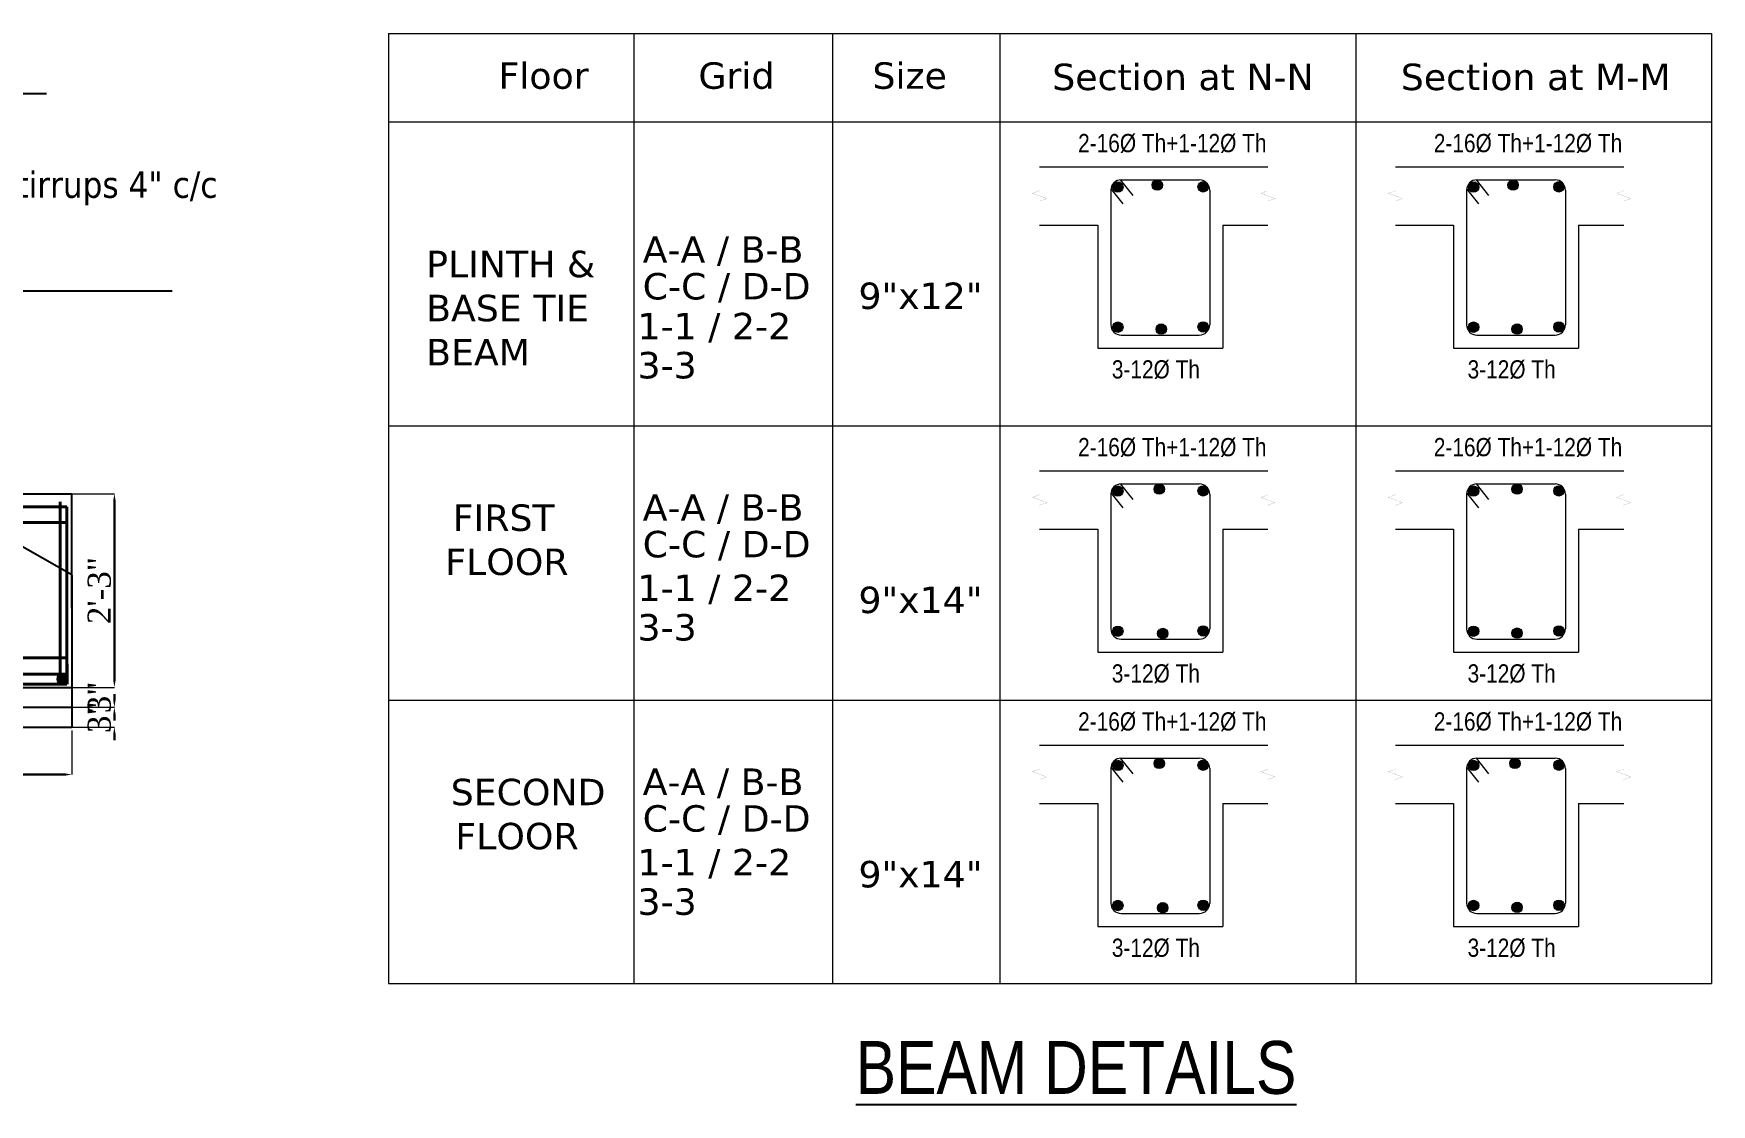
# Model space of a CAD drawing. Header units: inches. Extents: x -9998782 to 66725, y -6520505 to 8308.
# Drawn here: x -4998035 to -4997527, y -3259244 to -3258920 of the extents above; entities that cross this region are included whole.
import ezdxf

# ---------------------------------------------------------------- set-up
doc = ezdxf.new("R2010")
doc.units = ezdxf.units.IN
doc.header["$LTSCALE"] = 2
doc.header["$MEASUREMENT"] = 0
doc.header["$PDMODE"] = 34
doc.linetypes.add('ACAD_ISO04W100', pattern=[30, 24, -3, 0, -3])
doc.layers.get('0').update_dxf_attribs({"linetype": 'CONTINUOUS'})
doc.layers.get('DEFPOINTS').update_dxf_attribs({"color": 141, "linetype": 'CONTINUOUS'})
for name, color, linetype, lineweight in [('BEAM LINE', 4, 'CONTINUOUS', 9), ('cl', 4, 'ACAD_ISO04W100', 15), ('dimension', 160, 'CONTINUOUS', 15), ('DIMENTION', 140, 'CONTINUOUS', 0), ('DIMSTR', 5, 'CONTINUOUS', 13), ('rebAar', 3, 'CONTINUOUS', 20), ('rebar', 140, 'CONTINUOUS', 13), ('REINFORCEMENT', 2, 'CONTINUOUS', 40), ('TEX', 210, 'CONTINUOUS', 25), ('TEXT', 181, 'CONTINUOUS', 25)]:
    doc.layers.add(name, color=color, linetype=linetype, lineweight=lineweight)
doc.layers.add('DIM', color=5, linetype='CONTINUOUS')
doc.layers.add('WAll', color=20, linetype='CONTINUOUS')
doc.styles.add('dim_20', font='ARIALN.TTF')
doc.styles.add('S-111', font='tahoma.ttf', dxfattribs={"height": 8})
doc.styles.get("Standard").update_dxf_attribs({"font": 'ARIALN.TTF'})
doc.styles.add('TEXT-4', font='times.ttf', dxfattribs={"height": 7})
doc.dimstyles.new('DIM-4', dxfattribs={"dimtxt": 4, "dimasz": 2, "dimexe": 0, "dimexo": 1, "dimgap": 1, "dimtad": 1, "dimdec": 0, "dimlfac": 0.5, "dimzin": 3, "dimdsep": 46, "dimlunit": 4, "dimtxsty": 'TEXT-4', "dimcen": 0.09, "dimadec": 0, "dimazin": 0, "dimtfac": 1, "dimtdec": 0, "dimtix": 1, "dimtofl": 0, "dimtmove": 2, "dimatfit": 2, "dimfxl": 1, "dimtolj": 1, "dimtzin": 0, "dimlwe": 5, "dimarcsym": 0})

# ---------------------------------------------------------------- blocks, each defined once
blk = doc.blocks.new('*D253')
at = {"layer": 'DEFPOINTS', "color": 0, "transparency": 16777216}
for p in [(880178.66, -15199.21), (880298.93, -15211.21), (880178.66, -15225.57)]:
    blk.add_point(p, dxfattribs=at)
at = {"layer": 'DIM', "color": 0, "lineweight": 5, "transparency": 16777216}
for p, q in [((880178.66, -15200.21), (880178.66, -15225.57)), ((880298.93, -15212.21), (880298.93, -15225.57))]:
    blk.add_line(p, q, dxfattribs=at)
at = {"layer": 'DIM', "color": 0, "lineweight": -2, "transparency": 16777216}
blk.add_line((880296.93, -15225.57), (880180.66, -15225.57), dxfattribs=at)
at = {"layer": 'DIM', "color": 0, "transparency": 16777216}
for points in [[(880180.66, -15225.23), (880180.66, -15225.9), (880178.66, -15225.57)], [(880296.93, -15225.23), (880296.93, -15225.9), (880298.93, -15225.57)]]:
    blk.add_solid(points, dxfattribs=at)
at = {"layer": 'DIM', "color": 0, "transparency": 16777216, "insert": (880238.79, -15220.98), "char_height": 7, "attachment_point": 5, "style": 'TEXT-4'}
blk.add_mtext('\\A1;l', dxfattribs=at)
blk = doc.blocks.new('*D257')
at = {"layer": 'DEFPOINTS', "color": 0, "transparency": 16777216}
for p in [(880297.95, -15140.6), (880311.85, -15140.6), (880297.95, -15199.21)]:
    blk.add_point(p, dxfattribs=at)
at = {"layer": 'DIM', "color": 0, "lineweight": 5, "transparency": 16777216}
for p, q in [((880298.95, -15140.6), (880311.85, -15140.6)), ((880298.95, -15199.21), (880311.85, -15199.21))]:
    blk.add_line(p, q, dxfattribs=at)
at = {"layer": 'DIM', "color": 0, "lineweight": -2, "transparency": 16777216}
blk.add_line((880311.85, -15197.21), (880311.85, -15142.6), dxfattribs=at)
at = {"layer": 'DIM', "color": 0, "transparency": 16777216}
for points in [[(880311.51, -15142.6), (880312.18, -15142.6), (880311.85, -15140.6)], [(880311.51, -15197.21), (880312.18, -15197.21), (880311.85, -15199.21)]]:
    blk.add_solid(points, dxfattribs=at)
at = {"layer": 'DIM', "color": 0, "transparency": 16777216, "insert": (880307.29, -15169.9), "char_height": 7, "attachment_point": 5, "rotation": 90, "style": 'TEXT-4'}
blk.add_mtext('\\A1;2\'-3"', dxfattribs=at)
blk = doc.blocks.new('*D258')
at = {"layer": 'DEFPOINTS', "color": 0, "transparency": 16777216}
for p in [(880297.95, -15199.21), (880311.85, -15199.21), (880297.95, -15205.21)]:
    blk.add_point(p, dxfattribs=at)
at = {"layer": 'DIM', "color": 0, "lineweight": -2, "transparency": 16777216}
for p, q in [((880311.85, -15197.21), (880311.85, -15195.21)), ((880311.85, -15207.21), (880311.85, -15209.21))]:
    blk.add_line(p, q, dxfattribs=at)
at = {"layer": 'DIM', "color": 0, "lineweight": 5, "transparency": 16777216}
for p, q in [((880298.95, -15199.21), (880311.85, -15199.21)), ((880298.95, -15205.21), (880311.85, -15205.21))]:
    blk.add_line(p, q, dxfattribs=at)
at = {"layer": 'DIM', "color": 0, "transparency": 16777216}
for points in [[(880311.51, -15197.21), (880312.18, -15197.21), (880311.85, -15199.21)], [(880311.51, -15207.21), (880312.18, -15207.21), (880311.85, -15205.21)]]:
    blk.add_solid(points, dxfattribs=at)
at = {"layer": 'DIM', "color": 0, "transparency": 16777216, "insert": (880307.29, -15202.21), "char_height": 7, "attachment_point": 5, "rotation": 90, "style": 'TEXT-4'}
blk.add_mtext('\\A1;3"', dxfattribs=at)
blk = doc.blocks.new('*D259')
at = {"layer": 'DEFPOINTS', "color": 0, "transparency": 16777216}
for p in [(880297.95, -15205.21), (880311.85, -15205.21), (880297.95, -15211.21)]:
    blk.add_point(p, dxfattribs=at)
at = {"layer": 'DIM', "color": 0, "lineweight": -2, "transparency": 16777216}
for p, q in [((880311.85, -15203.21), (880311.85, -15201.21)), ((880311.85, -15213.21), (880311.85, -15215.21))]:
    blk.add_line(p, q, dxfattribs=at)
at = {"layer": 'DIM', "color": 0, "lineweight": 5, "transparency": 16777216}
for p, q in [((880298.95, -15205.21), (880311.85, -15205.21)), ((880298.95, -15211.21), (880311.85, -15211.21))]:
    blk.add_line(p, q, dxfattribs=at)
at = {"layer": 'DIM', "color": 0, "transparency": 16777216}
for points in [[(880311.51, -15203.21), (880312.18, -15203.21), (880311.85, -15205.21)], [(880311.51, -15213.21), (880312.18, -15213.21), (880311.85, -15211.21)]]:
    blk.add_solid(points, dxfattribs=at)
at = {"layer": 'DIM', "color": 0, "transparency": 16777216, "insert": (880307.29, -15208.21), "char_height": 7, "attachment_point": 5, "rotation": 90, "style": 'TEXT-4'}
blk.add_mtext('\\A1;3"', dxfattribs=at)
blk = doc.blocks.new('REIURETT')
at = {"layer": 'DIMENTION'}
blk.add_hatch(color=256, dxfattribs=at).paths.add_polyline_path([(880297.68, -15196.69, 0.339525), (880296.54, -15195.21), (880295.74, -15195.21, 0.339525), (880294.6, -15196.69, 0.359682), (880295.85, -15198.21), (880296.43, -15198.21, 0.359682)])
at = {"layer": 'REINFORCEMENT', "color": 7}
for p, q in [((880297.43, -15144.6), (880146.16, -15144.6)), ((880295.43, -15143.02), (880295.43, -15195.21)), ((880297.43, -15144.6), (880297.43, -15195.21)), ((880297.43, -15149.27), (880153.02, -15149.27)), ((880297.43, -15190.3), (880057.02, -15190.3)), ((880297.5, -15192.21), (880297.5, -15198.21)), ((880297.43, -15195.21), (880146.16, -15195.21)), ((880178.66, -15198.21), (880297.43, -15198.21))]:
    blk.add_line(p, q, dxfattribs=at)
at = {"layer": 'TEXT'}
for p, q in [((880273.25, -15019.47), (880291.25, -15019.47)), ((880247.93, -15079.21), (880329.3, -15079.21)), ((880146.16, -15140.6), (880298.93, -15140.6)), ((880255.93, -15140.6), (880298.93, -15165.05)), ((880298.93, -15175.21), (880298.93, -15140.6)), ((880298.93, -15165.21), (880298.93, -15211.21)), ((880175.93, -15199.21), (880298.93, -15199.21)), ((880146.16, -15205.21), (880298.93, -15205.21)), ((880146.16, -15211.21), (880298.93, -15211.21))]:
    blk.add_line(p, q, dxfattribs=at)
at = {"layer": 'WAll', "lineweight": -2}
blk.add_circle((880296.14, -15196.69), 1.54, dxfattribs=at)
at = {"layer": 'TEXT', "ltscale": 50, "style": 'S-111'}
blk.add_text('Stirrups 4" c/c', height=8, dxfattribs=at).set_placement((880276.18, -15051.07))
at = {"layer": 'DIM'}
dim = blk.add_linear_dim(base=(880311.85, -15140.6), p1=(880297.95, -15199.21), p2=(880297.95, -15140.6), angle=90, text='2\'-3"', dimstyle='DIM-4', dxfattribs=at)
dim.commit()
dim.dimension.update_dxf_attribs({"geometry": '*D257', "text_midpoint": (880307.29, -15169.9)})
for base, p1, p2, picture, middle in [((880311.85, -15199.21), (880297.95, -15205.21), (880297.95, -15199.21), '*D258', (880307.29, -15202.21)), ((880311.85, -15205.21), (880297.95, -15211.21), (880297.95, -15205.21), '*D259', (880307.29, -15208.21))]:
    dim = blk.add_linear_dim(base=base, p1=p1, p2=p2, angle=90, dimstyle='DIM-4', dxfattribs=at)
    dim.commit()
    dim.dimension.update_dxf_attribs({"geometry": picture, "text_midpoint": middle})
dim = blk.add_linear_dim(base=(880178.66, -15225.57), p1=(880298.93, -15211.21), p2=(880178.66, -15199.21), text='l', dimstyle='DIM-4', dxfattribs=at)
dim.commit()
dim.dimension.update_dxf_attribs({"geometry": '*D253', "text_midpoint": (880238.79, -15220.98)})

msp = doc.modelspace()

# ---------------------------------------------------------------- hatches: boundary and pattern name
at = {"layer": 'rebar'}
h = msp.add_hatch(color=256, dxfattribs=at)
edge = h.paths.add_edge_path()
edge.add_arc((-4997707.17, -3258966.12), 1.57, 0, 360)
h = msp.add_hatch(color=256, dxfattribs=at)
edge = h.paths.add_edge_path()
edge.add_arc((-4997695.22, -3258965.49), 1.57, 0, 360)
h = msp.add_hatch(color=256, dxfattribs=at)
edge = h.paths.add_edge_path()
edge.add_arc((-4997681.34, -3258966.04), 1.57, 0, 360)
h = msp.add_hatch(color=256, dxfattribs=at)
edge = h.paths.add_edge_path()
edge.add_arc((-4997599.47, -3258966.12), 1.57, 0, 360)
h = msp.add_hatch(color=256, dxfattribs=at)
edge = h.paths.add_edge_path()
edge.add_arc((-4997587.53, -3258965.49), 1.57, 0, 360)
h = msp.add_hatch(color=256, dxfattribs=at)
edge = h.paths.add_edge_path()
edge.add_arc((-4997573.65, -3258966.04), 1.57, 0, 360)
h = msp.add_hatch(color=256, dxfattribs=at)
edge = h.paths.add_edge_path()
edge.add_arc((-4997707.17, -3259008.5), 1.57, 0, 360)
h = msp.add_hatch(color=256, dxfattribs=at)
edge = h.paths.add_edge_path()
edge.add_arc((-4997694.02, -3259009.08), 1.57, 0, 360)
h = msp.add_hatch(color=256, dxfattribs=at)
edge = h.paths.add_edge_path()
edge.add_arc((-4997681.34, -3259008.42), 1.57, 0, 360)
h = msp.add_hatch(color=256, dxfattribs=at)
edge = h.paths.add_edge_path()
edge.add_arc((-4997599.47, -3259008.5), 1.57, 0, 360)
h = msp.add_hatch(color=256, dxfattribs=at)
edge = h.paths.add_edge_path()
edge.add_arc((-4997586.32, -3259009.08), 1.57, 0, 360)
h = msp.add_hatch(color=256, dxfattribs=at)
edge = h.paths.add_edge_path()
edge.add_arc((-4997573.65, -3259008.42), 1.57, 0, 360)
h = msp.add_hatch(color=256, dxfattribs=at)
edge = h.paths.add_edge_path()
edge.add_arc((-4997707.17, -3259058.12), 1.57, 0, 360)
h = msp.add_hatch(color=256, dxfattribs=at)
edge = h.paths.add_edge_path()
edge.add_arc((-4997694.63, -3259057.49), 1.57, 0, 360)
h = msp.add_hatch(color=256, dxfattribs=at)
edge = h.paths.add_edge_path()
edge.add_arc((-4997681.34, -3259058.04), 1.57, 0, 360)
h = msp.add_hatch(color=256, dxfattribs=at)
edge = h.paths.add_edge_path()
edge.add_arc((-4997599.47, -3259058.12), 1.57, 0, 360)
h = msp.add_hatch(color=256, dxfattribs=at)
edge = h.paths.add_edge_path()
edge.add_arc((-4997586.32, -3259057.5), 1.57, 0, 360)
h = msp.add_hatch(color=256, dxfattribs=at)
edge = h.paths.add_edge_path()
edge.add_arc((-4997573.65, -3259058.04), 1.57, 0, 360)
h = msp.add_hatch(color=256, dxfattribs=at)
edge = h.paths.add_edge_path()
edge.add_arc((-4997707.17, -3259100.5), 1.57, 0, 360)
h = msp.add_hatch(color=256, dxfattribs=at)
edge = h.paths.add_edge_path()
edge.add_arc((-4997693.57, -3259101.18), 1.57, 0, 360)
h = msp.add_hatch(color=256, dxfattribs=at)
edge = h.paths.add_edge_path()
edge.add_arc((-4997681.34, -3259100.42), 1.57, 0, 360)
h = msp.add_hatch(color=256, dxfattribs=at)
edge = h.paths.add_edge_path()
edge.add_arc((-4997599.47, -3259100.5), 1.57, 0, 360)
h = msp.add_hatch(color=256, dxfattribs=at)
edge = h.paths.add_edge_path()
edge.add_arc((-4997586.32, -3259101.08), 1.57, 0, 360)
h = msp.add_hatch(color=256, dxfattribs=at)
edge = h.paths.add_edge_path()
edge.add_arc((-4997573.65, -3259100.42), 1.57, 0, 360)
h = msp.add_hatch(color=256, dxfattribs=at)
edge = h.paths.add_edge_path()
edge.add_arc((-4997707.17, -3259141.12), 1.57, 0, 360)
h = msp.add_hatch(color=256, dxfattribs=at)
edge = h.paths.add_edge_path()
edge.add_arc((-4997694.63, -3259140.49), 1.57, 0, 360)
h = msp.add_hatch(color=256, dxfattribs=at)
edge = h.paths.add_edge_path()
edge.add_arc((-4997681.34, -3259141.04), 1.57, 0, 360)
h = msp.add_hatch(color=256, dxfattribs=at)
edge = h.paths.add_edge_path()
edge.add_arc((-4997599.47, -3259141.12), 1.57, 0, 360)
h = msp.add_hatch(color=256, dxfattribs=at)
edge = h.paths.add_edge_path()
edge.add_arc((-4997586.94, -3259140.49), 1.57, 0, 360)
h = msp.add_hatch(color=256, dxfattribs=at)
edge = h.paths.add_edge_path()
edge.add_arc((-4997573.65, -3259141.04), 1.57, 0, 360)
h = msp.add_hatch(color=256, dxfattribs=at)
edge = h.paths.add_edge_path()
edge.add_arc((-4997707.17, -3259183.5), 1.57, 0, 360)
h = msp.add_hatch(color=256, dxfattribs=at)
edge = h.paths.add_edge_path()
edge.add_arc((-4997693.57, -3259184.18), 1.57, 0, 360)
h = msp.add_hatch(color=256, dxfattribs=at)
edge = h.paths.add_edge_path()
edge.add_arc((-4997681.34, -3259183.42), 1.57, 0, 360)
h = msp.add_hatch(color=256, dxfattribs=at)
edge = h.paths.add_edge_path()
edge.add_arc((-4997599.47, -3259183.5), 1.57, 0, 360)
h = msp.add_hatch(color=256, dxfattribs=at)
edge = h.paths.add_edge_path()
edge.add_arc((-4997586.32, -3259184.08), 1.57, 0, 360)
h = msp.add_hatch(color=256, dxfattribs=at)
edge = h.paths.add_edge_path()
edge.add_arc((-4997573.65, -3259183.42), 1.57, 0, 360)

# ---------------------------------------------------------------- linework, layer by layer
for points in [[(-4997730.84, -3258957.05, 0.0315, 0.0315, 0), (-4997730.84, -3258967.22, 0.0315, 0.0315, 0), (-4997733.01, -3258968.01, 0.0315, 0.0315, 0), (-4997728.68, -3258969.58, 0.0315, 0.0315, 0), (-4997730.84, -3258970.37, 0.0315, 0.0315, 0), (-4997730.84, -3258981, 0, 0, 0)], [(-4997661.72, -3258957.05, 0.0315, 0.0315, 0), (-4997661.72, -3258967.22, 0.0315, 0.0315, 0), (-4997663.88, -3258968.01, 0.0315, 0.0315, 0), (-4997659.56, -3258969.58, 0.0315, 0.0315, 0), (-4997661.72, -3258970.37, 0.0315, 0.0315, 0), (-4997661.72, -3258981, 0, 0, 0)], [(-4997623.15, -3258957.05, 0.0315, 0.0315, 0), (-4997623.15, -3258967.22, 0.0315, 0.0315, 0), (-4997625.31, -3258968.01, 0.0315, 0.0315, 0), (-4997620.99, -3258969.58, 0.0315, 0.0315, 0), (-4997623.15, -3258970.37, 0.0315, 0.0315, 0), (-4997623.15, -3258981, 0, 0, 0)], [(-4997554.02, -3258957.05, 0.0315, 0.0315, 0), (-4997554.02, -3258967.22, 0.0315, 0.0315, 0), (-4997556.19, -3258968.01, 0.0315, 0.0315, 0), (-4997551.86, -3258969.58, 0.0315, 0.0315, 0), (-4997554.02, -3258970.37, 0.0315, 0.0315, 0), (-4997554.02, -3258981, 0, 0, 0)], [(-4997730.84, -3259049.05, 0.0315, 0.0315, 0), (-4997730.84, -3259059.22, 0.0315, 0.0315, 0), (-4997733.01, -3259060.01, 0.0315, 0.0315, 0), (-4997728.68, -3259061.59, 0.0315, 0.0315, 0), (-4997730.84, -3259062.37, 0.0315, 0.0315, 0), (-4997730.84, -3259073, 0, 0, 0)], [(-4997661.72, -3259049.05, 0.0315, 0.0315, 0), (-4997661.72, -3259059.22, 0.0315, 0.0315, 0), (-4997663.88, -3259060.01, 0.0315, 0.0315, 0), (-4997659.56, -3259061.59, 0.0315, 0.0315, 0), (-4997661.72, -3259062.37, 0.0315, 0.0315, 0), (-4997661.72, -3259073, 0, 0, 0)], [(-4997623.15, -3259049.05, 0.0315, 0.0315, 0), (-4997623.15, -3259059.22, 0.0315, 0.0315, 0), (-4997625.31, -3259060.01, 0.0315, 0.0315, 0), (-4997620.99, -3259061.59, 0.0315, 0.0315, 0), (-4997623.15, -3259062.37, 0.0315, 0.0315, 0), (-4997623.15, -3259073, 0, 0, 0)], [(-4997554.02, -3259049.05, 0.0315, 0.0315, 0), (-4997554.02, -3259059.22, 0.0315, 0.0315, 0), (-4997556.19, -3259060.01, 0.0315, 0.0315, 0), (-4997551.86, -3259061.59, 0.0315, 0.0315, 0), (-4997554.02, -3259062.37, 0.0315, 0.0315, 0), (-4997554.02, -3259073, 0, 0, 0)], [(-4997730.84, -3259132.05, 0.0315, 0.0315, 0), (-4997730.84, -3259142.22, 0.0315, 0.0315, 0), (-4997733.01, -3259143.01, 0.0315, 0.0315, 0), (-4997728.68, -3259144.58, 0.0315, 0.0315, 0), (-4997730.84, -3259145.37, 0.0315, 0.0315, 0), (-4997730.84, -3259156, 0, 0, 0)], [(-4997661.72, -3259132.05, 0.0315, 0.0315, 0), (-4997661.72, -3259142.22, 0.0315, 0.0315, 0), (-4997663.88, -3259143.01, 0.0315, 0.0315, 0), (-4997659.56, -3259144.58, 0.0315, 0.0315, 0), (-4997661.72, -3259145.37, 0.0315, 0.0315, 0), (-4997661.72, -3259156, 0, 0, 0)], [(-4997623.15, -3259132.05, 0.0315, 0.0315, 0), (-4997623.15, -3259142.22, 0.0315, 0.0315, 0), (-4997625.31, -3259143.01, 0.0315, 0.0315, 0), (-4997620.99, -3259144.58, 0.0315, 0.0315, 0), (-4997623.15, -3259145.37, 0.0315, 0.0315, 0), (-4997623.15, -3259156, 0, 0, 0)], [(-4997554.02, -3259132.05, 0.0315, 0.0315, 0), (-4997554.02, -3259142.22, 0.0315, 0.0315, 0), (-4997556.19, -3259143.01, 0.0315, 0.0315, 0), (-4997551.86, -3259144.58, 0.0315, 0.0315, 0), (-4997554.02, -3259145.37, 0.0315, 0.0315, 0), (-4997554.02, -3259156, 0, 0, 0)]]:
    msp.add_lwpolyline(points, format="xyseb")
at = {"layer": 'BEAM LINE'}
for p, q in [((-4997730.84, -3258959.98), (-4997661.72, -3258959.98)), ((-4997623.15, -3258959.98), (-4997554.02, -3258959.98)), ((-4997730.84, -3258977.67), (-4997713.23, -3258977.67)), ((-4997713.23, -3258977.67), (-4997713.23, -3259014.85)), ((-4997675.43, -3258977.67), (-4997675.43, -3259014.85)), ((-4997675.43, -3258977.67), (-4997661.72, -3258977.67)), ((-4997623.15, -3258977.67), (-4997605.53, -3258977.67)), ((-4997605.53, -3258977.67), (-4997605.53, -3259014.85)), ((-4997567.74, -3258977.67), (-4997567.74, -3259014.85)), ((-4997567.74, -3258977.67), (-4997554.02, -3258977.67)), ((-4997713.23, -3259014.85), (-4997675.43, -3259014.85)), ((-4997605.53, -3259014.85), (-4997567.74, -3259014.85)), ((-4997730.84, -3259051.98), (-4997661.72, -3259051.98)), ((-4997623.15, -3259051.98), (-4997554.02, -3259051.98)), ((-4997730.84, -3259069.67), (-4997713.23, -3259069.67)), ((-4997713.23, -3259069.67), (-4997713.23, -3259106.85)), ((-4997675.43, -3259069.67), (-4997675.43, -3259106.85)), ((-4997675.43, -3259069.67), (-4997661.72, -3259069.67)), ((-4997623.15, -3259069.67), (-4997605.53, -3259069.67)), ((-4997605.53, -3259069.67), (-4997605.53, -3259106.85)), ((-4997567.74, -3259069.67), (-4997567.74, -3259106.85)), ((-4997567.74, -3259069.67), (-4997554.02, -3259069.67)), ((-4997713.23, -3259106.85), (-4997675.43, -3259106.85)), ((-4997605.53, -3259106.85), (-4997567.74, -3259106.85)), ((-4997730.84, -3259134.98), (-4997661.72, -3259134.98)), ((-4997623.15, -3259134.98), (-4997554.02, -3259134.98)), ((-4997730.84, -3259152.67), (-4997713.23, -3259152.67)), ((-4997713.23, -3259152.67), (-4997713.23, -3259189.85)), ((-4997675.43, -3259152.67), (-4997675.43, -3259189.85)), ((-4997675.43, -3259152.67), (-4997661.72, -3259152.67)), ((-4997623.15, -3259152.67), (-4997605.53, -3259152.67)), ((-4997605.53, -3259152.67), (-4997605.53, -3259189.85)), ((-4997567.74, -3259152.67), (-4997567.74, -3259189.85)), ((-4997567.74, -3259152.67), (-4997554.02, -3259152.67)), ((-4997713.23, -3259189.85), (-4997675.43, -3259189.85)), ((-4997605.53, -3259189.85), (-4997567.74, -3259189.85))]:
    msp.add_line(p, q, dxfattribs=at)
at = {"layer": 'dimension'}
for p, q in [((-4997928.01, -3258919.67), (-4997928.01, -3258946.36)), ((-4997928.01, -3258919.67), (-4997527.46, -3258919.67)), ((-4997853.67, -3258919.67), (-4997853.67, -3258946.36)), ((-4997793.57, -3258919.67), (-4997793.57, -3258946.36)), ((-4997742.85, -3258919.67), (-4997742.85, -3259056.04)), ((-4997635.16, -3258919.67), (-4997635.16, -3259165.73)), ((-4997527.46, -3258919.67), (-4997527.46, -3259056.04)), ((-4997853.67, -3258932.39), (-4997853.67, -3259042.08)), ((-4997928.01, -3258946.36), (-4997928.01, -3259056.04)), ((-4997928.01, -3258946.36), (-4997527.46, -3258946.36)), ((-4997928.01, -3258946.36), (-4997527.46, -3258946.36)), ((-4997928.01, -3258946.36), (-4997527.46, -3258946.36)), ((-4997793.57, -3258946.36), (-4997793.57, -3259056.04)), ((-4997853.67, -3259024.39), (-4997853.67, -3259134.08)), ((-4997928.01, -3259038.36), (-4997527.46, -3259038.36)), ((-4997928.01, -3259038.36), (-4997928.01, -3259148.05)), ((-4997928.01, -3259038.36), (-4997527.46, -3259038.36)), ((-4997928.01, -3259038.36), (-4997527.46, -3259038.36)), ((-4997793.57, -3259038.36), (-4997793.57, -3259148.05)), ((-4997742.85, -3259038.36), (-4997742.85, -3259148.05)), ((-4997527.46, -3259038.36), (-4997527.46, -3259148.05)), ((-4997853.67, -3259107.39), (-4997853.67, -3259207.09)), ((-4997928.01, -3259121.36), (-4997527.46, -3259121.36)), ((-4997928.01, -3259121.36), (-4997527.46, -3259121.36)), ((-4997928.01, -3259121.36), (-4997928.01, -3259207.09)), ((-4997928.01, -3259121.36), (-4997527.46, -3259121.36)), ((-4997928.01, -3259121.36), (-4997527.46, -3259121.36)), ((-4997793.57, -3259121.36), (-4997793.57, -3259207.09)), ((-4997742.85, -3259121.36), (-4997742.85, -3259207.09)), ((-4997635.16, -3259121.36), (-4997635.16, -3259207.09)), ((-4997527.46, -3259121.36), (-4997527.46, -3259207.09)), ((-4997928.01, -3259207.09), (-4997527.46, -3259207.09)), ((-4997928.01, -3259207.09), (-4997527.46, -3259207.09)), ((-4997928.01, -3259207.09), (-4997527.46, -3259207.09)), ((-4997928.01, -3259207.09), (-4997527.46, -3259207.09)), ((-4997928.01, -3259207.09), (-4997527.46, -3259207.09))]:
    msp.add_line(p, q, dxfattribs=at)
at = {"layer": 'rebAar', "ltscale": 0.25}
for p, q in [((-4997706.43, -3258963.93), (-4997702.65, -3258968.68)), ((-4997706.14, -3258963.92), (-4997682.52, -3258963.92)), ((-4997598.73, -3258963.93), (-4997594.95, -3258968.68)), ((-4997598.45, -3258963.92), (-4997574.82, -3258963.92)), ((-4997709.29, -3258967.07), (-4997709.29, -3259007.76)), ((-4997709.26, -3258966.65), (-4997705.68, -3258971.15)), ((-4997679.37, -3258967.07), (-4997679.37, -3259007.76)), ((-4997601.6, -3258967.07), (-4997601.6, -3259007.76)), ((-4997601.57, -3258966.65), (-4997597.98, -3258971.15)), ((-4997571.67, -3258967.07), (-4997571.67, -3259007.76)), ((-4997706.14, -3259010.91), (-4997682.52, -3259010.91)), ((-4997598.45, -3259010.91), (-4997574.82, -3259010.91)), ((-4997706.43, -3259055.93), (-4997702.65, -3259060.68)), ((-4997706.14, -3259055.92), (-4997682.52, -3259055.92)), ((-4997598.73, -3259055.93), (-4997594.95, -3259060.68)), ((-4997598.45, -3259055.92), (-4997574.82, -3259055.92)), ((-4997709.29, -3259059.07), (-4997709.29, -3259099.76)), ((-4997709.26, -3259058.65), (-4997705.68, -3259063.16)), ((-4997679.37, -3259059.07), (-4997679.37, -3259099.76)), ((-4997601.6, -3259059.07), (-4997601.6, -3259099.76)), ((-4997601.57, -3259058.65), (-4997597.98, -3259063.16)), ((-4997571.67, -3259059.07), (-4997571.67, -3259099.76)), ((-4997706.14, -3259102.91), (-4997682.52, -3259102.91)), ((-4997598.45, -3259102.91), (-4997574.82, -3259102.91)), ((-4997709.29, -3259142.07), (-4997709.29, -3259182.76)), ((-4997709.26, -3259141.65), (-4997705.68, -3259146.16)), ((-4997706.43, -3259138.93), (-4997702.65, -3259143.68)), ((-4997706.14, -3259138.92), (-4997682.52, -3259138.92)), ((-4997679.37, -3259142.07), (-4997679.37, -3259182.76)), ((-4997601.6, -3259142.07), (-4997601.6, -3259182.76)), ((-4997601.57, -3259141.65), (-4997597.98, -3259146.16)), ((-4997598.73, -3259138.93), (-4997594.95, -3259143.68)), ((-4997598.45, -3259138.92), (-4997574.82, -3259138.92)), ((-4997571.67, -3259142.07), (-4997571.67, -3259182.76)), ((-4997706.14, -3259185.91), (-4997682.52, -3259185.91)), ((-4997598.45, -3259185.91), (-4997574.82, -3259185.91))]:
    msp.add_line(p, q, dxfattribs=at)
for centre, start, end in [((-4997706.14, -3258967.07), 90, 180), ((-4997682.52, -3258967.07), 0, 90), ((-4997598.45, -3258967.07), 90, 180), ((-4997574.82, -3258967.07), 0, 90), ((-4997706.14, -3259007.76), 180, 270), ((-4997682.52, -3259007.76), 270, 0), ((-4997598.45, -3259007.76), 180, 270), ((-4997574.82, -3259007.76), 270, 0), ((-4997706.14, -3259059.07), 90, 180), ((-4997682.52, -3259059.07), 0, 90), ((-4997598.45, -3259059.07), 90, 180), ((-4997574.82, -3259059.07), 0, 90), ((-4997706.14, -3259099.76), 180, 270), ((-4997682.52, -3259099.76), 270, 0), ((-4997598.45, -3259099.76), 180, 270), ((-4997574.82, -3259099.76), 270, 0), ((-4997706.14, -3259142.07), 90, 180), ((-4997682.52, -3259142.07), 0, 90), ((-4997598.45, -3259142.07), 90, 180), ((-4997574.82, -3259142.07), 0, 90), ((-4997706.14, -3259182.76), 180, 270), ((-4997682.52, -3259182.76), 270, 0), ((-4997598.45, -3259182.76), 180, 270), ((-4997574.82, -3259182.76), 270, 0)]:
    msp.add_arc(centre, 3.15, start, end, dxfattribs=at)
at = {"layer": 'rebar'}
for centre in [(-4997707.17, -3258966.12), (-4997695.22, -3258965.49), (-4997681.34, -3258966.04), (-4997599.47, -3258966.12), (-4997587.53, -3258965.49), (-4997573.65, -3258966.04), (-4997707.17, -3259008.5), (-4997694.02, -3259009.08), (-4997681.34, -3259008.42), (-4997599.47, -3259008.5), (-4997586.32, -3259009.08), (-4997573.65, -3259008.42), (-4997707.17, -3259058.12), (-4997694.63, -3259057.49), (-4997681.34, -3259058.04), (-4997599.47, -3259058.12), (-4997586.32, -3259057.5), (-4997573.65, -3259058.04), (-4997707.17, -3259100.5), (-4997693.57, -3259101.18), (-4997681.34, -3259100.42), (-4997599.47, -3259100.5), (-4997586.32, -3259101.08), (-4997573.65, -3259100.42), (-4997707.17, -3259141.12), (-4997694.63, -3259140.49), (-4997681.34, -3259141.04), (-4997599.47, -3259141.12), (-4997586.94, -3259140.49), (-4997573.65, -3259141.04), (-4997707.17, -3259183.5), (-4997693.57, -3259184.18), (-4997681.34, -3259183.42), (-4997599.47, -3259183.5), (-4997586.32, -3259184.08), (-4997573.65, -3259183.42)]:
    msp.add_circle(centre, 1.57, dxfattribs=at)

# ---------------------------------------------------------------- block references
at = {"layer": 'cl', "color": 18, "linetype": 'Continuous', "lineweight": 30, "true_color": 0x000000}
msp.add_blockref('REIURETT', (-5878322.81, -3243918.3), dxfattribs=at)

# ---------------------------------------------------------------- texts
at = {"layer": 'DIMSTR', "style": 'dim_20'}
for s, height, p in [('2-16Ø Th+1-12Ø Th', 5.5118, (-4997719.2, -3258955.56)), ('2-16Ø Th+1-12Ø Th', 5.5118, (-4997611.51, -3258955.56)), ('3-12Ø Th', 5.512, (-4997708.99, -3259024.03)), ('3-12Ø Th', 5.512, (-4997601.29, -3259024.03)), ('2-16Ø Th+1-12Ø Th', 5.5118, (-4997719.2, -3259047.56)), ('2-16Ø Th+1-12Ø Th', 5.5118, (-4997611.51, -3259047.56)), ('3-12Ø Th', 5.512, (-4997708.99, -3259116.03)), ('3-12Ø Th', 5.512, (-4997601.29, -3259116.03)), ('2-16Ø Th+1-12Ø Th', 5.5118, (-4997719.2, -3259130.56)), ('2-16Ø Th+1-12Ø Th', 5.5118, (-4997611.51, -3259130.56)), ('3-12Ø Th', 5.512, (-4997708.99, -3259199.03)), ('3-12Ø Th', 5.512, (-4997601.29, -3259199.03))]:
    msp.add_text(s, height=height, dxfattribs=at).set_placement(p)
at = {"layer": 'TEX', "attachment_point": 1}
for s, insert, char_height, width in [('{\\fVerdana|b0|i0|c0|p34;\\C7;Floor}', (-4997894.69, -3258928.37), 8, 24.623), ('{\\fVerdana|b0|i0|c0|p34;\\C7;Grid}', (-4997834.16, -3258928.37), 8, 24.623), ('{\\fVerdana|b0|i0|c0|p34;\\C7;Size}', (-4997781.46, -3258928.37), 8, 24.623), ('{\\fVerdana|b0|i0|c0|p34;\\C7;Section at N-N}', (-4997727.03, -3258928.77), 8, 94.0857), ('{\\fVerdana|b0|i0|c0|p34;\\C7; Section at M-M}', (-4997624.99, -3258928.77), 8, 94.0857), ('{\\fVerdana|b0|i0|c0|p34;\\C7;PLINTH & BASE TIE BEAM}', (-4997916.57, -3258985.38), 8, 78.6872), ('\\pi6.188;{\\fVerdana|b0|i0|c0|p34;\\C7;A-A / B-B}', (-4997857.21, -3258981.01), 8, 85.5904), ('\\pi6.188;{\\fVerdana|b0|i0|c0|p34;\\C7;C-C / D-D}', (-4997857.21, -3258992.12), 8, 85.5904), ('\\pi24.75;{\\fVerdana|b0|i0|c0|p34;\\C7;9"x12"}', (-4997810.45, -3258995.01), 8, 85.5904), ('\\pi24.75;{\\fVerdana|b0|i0|c0|p34;\\C7;    1-1 / 2-2  }', (-4997891.3, -3259004.18), 8, 101.3578), ('\\pi24.75;{\\fVerdana|b0|i0|c0|p34;\\C7;    3-3 }', (-4997891.3, -3259016), 8, 101.3578), ('\\pi19.71;{\\fVerdana|b0|i0|c0|p34;\\C7;FIRST \\P\\pi0;     FLOOR}', (-4997928.24, -3259062.15), 8, 85.5904), ('\\pi6.188;{\\fVerdana|b0|i0|c0|p34;\\C7;A-A / B-B}', (-4997857.21, -3259059.04), 8, 85.5904), ('\\pi6.188;{\\fVerdana|b0|i0|c0|p34;\\C7;C-C / D-D}', (-4997857.21, -3259070.15), 8, 85.5904), ('\\pi24.75;{\\fVerdana|b0|i0|c0|p34;\\C7;    1-1 / 2-2  }', (-4997891.3, -3259083.38), 8, 101.3578), ('\\pi24.75;{\\fVerdana|b0|i0|c0|p34;\\C7;9"x14"}', (-4997810.45, -3259087.01), 8, 85.5904), ('\\pi24.75;{\\fVerdana|b0|i0|c0|p34;\\C7;    3-3 }', (-4997891.3, -3259095.31), 8, 101.3578), ('\\pi6.188;{\\fVerdana|b0|i0|c0|p34;\\C7;A-A / B-B}', (-4997857.21, -3259142.04), 8, 85.5904), ('\\pi19.71;{\\fVerdana|b0|i0|c0|p34;\\C7; SECOND\\P\\pi24.6;FLOOR}', (-4997932.34, -3259145.15), 8, 85.5904), ('\\pi6.188;{\\fVerdana|b0|i0|c0|p34;\\C7;C-C / D-D}', (-4997857.21, -3259153.15), 8, 85.5904), ('\\pi24.75;{\\fVerdana|b0|i0|c0|p34;\\C7;    1-1 / 2-2  }', (-4997891.3, -3259166.38), 8, 101.3578), ('\\pi24.75;{\\fVerdana|b0|i0|c0|p34;\\C7;9"x14"}', (-4997810.45, -3259170.01), 8, 85.5904), ('\\pi24.75;{\\fVerdana|b0|i0|c0|p34;\\C7;    3-3 }', (-4997891.3, -3259178.31), 8, 101.3578), ('{\\LBEAM DETAILS}', (-4997786.53, -3259224.49), 16, 335.8791)]:
    msp.add_mtext(s, dxfattribs=dict(at, insert=insert, char_height=char_height, width=width))

doc.saveas('drawing.dxf')
